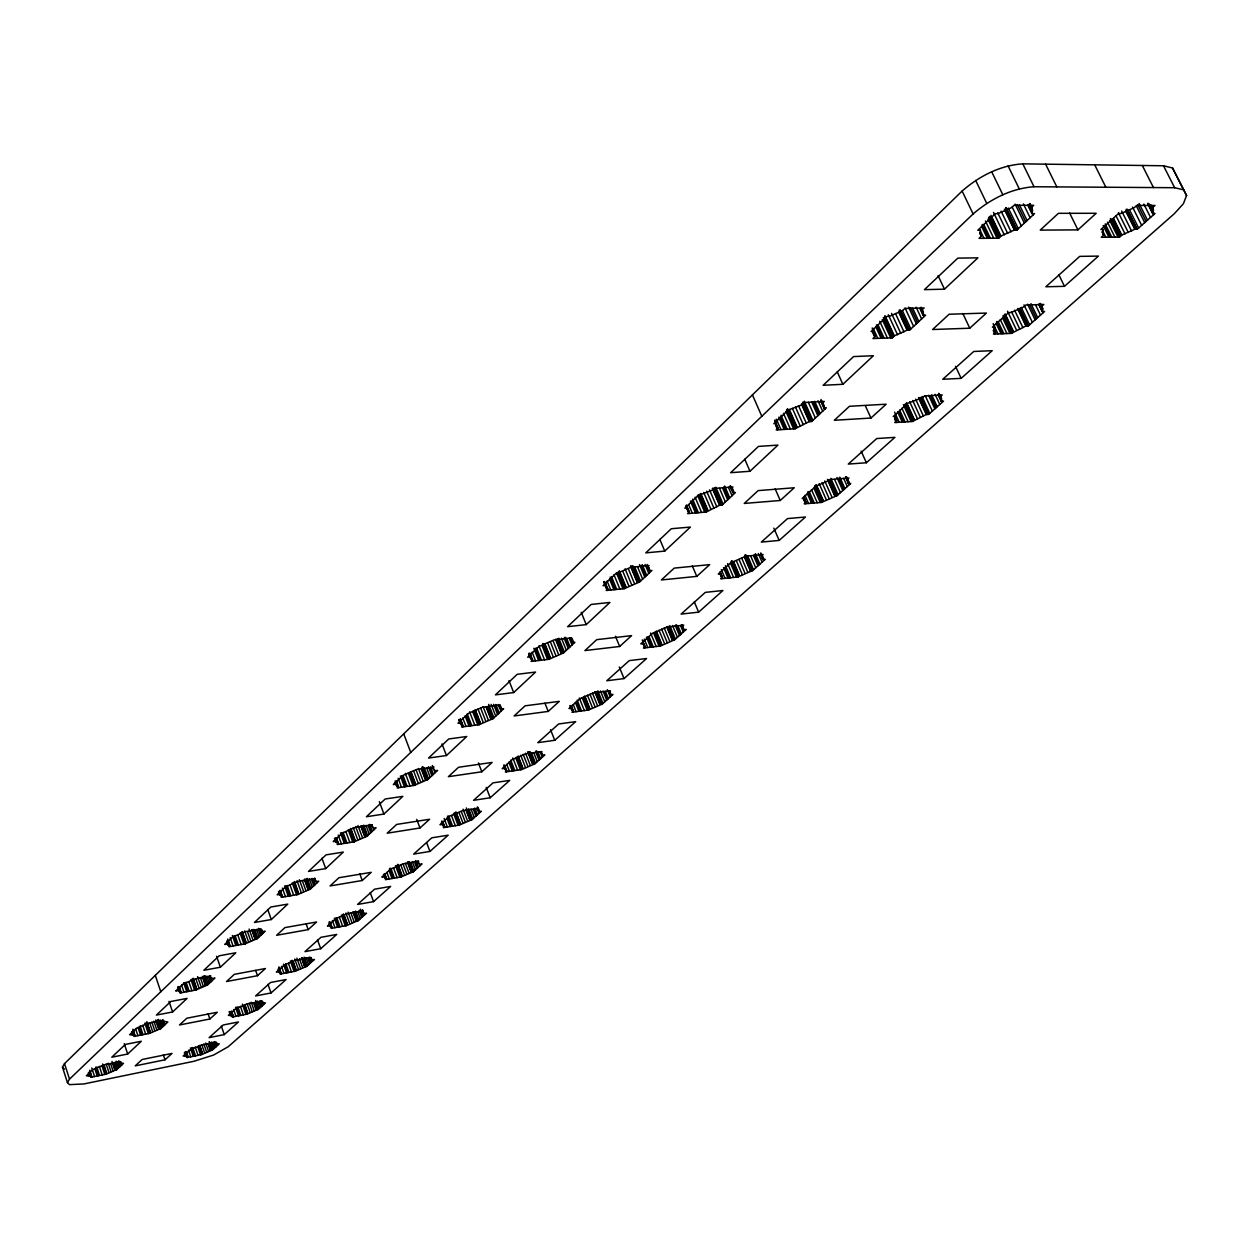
<?xml version="1.0" encoding="UTF-8"?>
<svg xmlns="http://www.w3.org/2000/svg" width="1249" height="1249" viewBox="0 0 1249 1249"><rect width="100%" height="100%" fill="white"/><g stroke="black" fill="none" stroke-linecap="round" stroke-linejoin="round"><path stroke-width="1.5" d="M649.48 570.731L649.168 568.607L647.372 567.108L649.043 565.547L630.714 567.327L615.304 574.087L603.064 585.687L605.531 585.438L605.937 587.53L607.81 588.966L606.187 590.496L624.406 588.622L639.566 582.003L651.916 570.481L649.48 570.731L647.997 567.124M979.7 232.704L981.355 236.17L979.044 238.356L998.591 238.184L1000.902 236.014L1014.375 230.019L1016.967 230.003L1034.531 213.626L1031.939 213.626L1032.501 210.207L1029.582 203.556M993.923 328.628L995.594 332.125L993.455 334.045L1011.378 333.374L1025.929 325.989L1028.317 325.911L1044.554 311.485L1042.181 311.563L1042.728 308.644L1040.698 303.913M683.999 629.73L682.157 626.608L683.749 625.187L666.825 627.123L652.431 633.384L640.815 643.844L643.079 643.578L645.062 646.639L643.516 648.028L660.362 646.03L674.522 639.878L686.232 629.48L683.999 629.73L681.876 624.672M732.976 492.777L732.82 490.389L731.133 488.671L732.944 486.985L714.256 488.421L712.461 490.123L698.129 495.525L684.827 508.14L687.34 507.921L687.59 510.263L689.37 511.934L687.606 513.589L706.185 512.043L719.565 505.283L722.031 505.08L735.442 492.574L732.976 492.777L730.041 485.97M774.848 420.023L776.456 426.19L778.127 428.11L776.207 429.921L795.113 428.75L809.227 421.584L811.725 421.428L826.338 407.798L823.825 407.939L820.687 400.913M762.983 559.583L761.39 556.039L763.092 554.509L745.887 556.18L730.884 562.721L718.316 574.04L720.626 573.806L722.375 577.272L720.704 578.771L737.831 577.007L752.601 570.574L765.262 559.349L762.983 559.583L760.719 554.353M1101.961 231.846L1103.616 235.187L1101.275 237.294L1119.432 237.138L1121.774 235.046L1134.826 229.27L1137.23 229.254L1155.028 213.454L1152.608 213.454L1153.451 210.16L1151.547 205.429M823.825 407.939L823.872 405.269L822.31 403.286L824.293 401.429L805.262 402.475L803.294 404.333L788.353 409.953L773.849 423.708L776.41 423.552M872.161 328.003L875.049 336.574L872.957 338.557L892.192 337.839L894.3 335.856L907.086 330.189L909.647 330.095L925.634 315.185L923.073 315.263L919.951 308.565M803.841 497.305L806.011 502.239L804.2 503.847L821.608 502.395L837.033 495.65L850.741 483.488L848.43 483.675L847.056 478.055M923.073 315.263L923.354 312.25L921.949 309.955L924.119 307.941L904.776 308.487L902.621 310.533L889.6 316.309L886.993 316.387L871.099 331.469L873.707 331.375M895.205 417.416L896.766 420.804L894.799 422.568L912.473 421.459L926.274 414.512L928.631 414.371L943.526 401.163L941.168 401.288L941.481 398.681L938.639 393.357M993.174 323.569L995.594 332.125M1186.55 195.484L1183.412 203.712L1174.341 213.688L228.239 1046.724L213.595 1055.046L193.954 1061.275L83.886 1083.945L69.476 1084.647L67.43 1082.602L62.45 1067.13L64.511 1063.617L962.12 191.05C979.029 176.25 1000.137 165.321 1022.822 163.853L1163.506 165.774L1172.561 168.006L1186.55 195.484L1172.561 168.006M67.43 1082.602L69.522 1079.136L973.096 213.969C990.145 199.247 1011.284 188.365 1034.016 186.741L1174.638 187.709L1183.662 189.848M338.417 843.387L337.214 844.527L354.045 841.842L366.941 836.284L376.09 827.744L373.841 828.103L371.047 825.917L372.28 824.762L355.341 827.384L342.273 833.036L333.218 841.623L335.497 841.248L338.417 843.387L336.481 838.11M398.462 786.667L397.166 787.885L414.34 785.356L427.751 779.563L437.572 770.414L435.276 770.742L432.607 768.26L433.934 767.027L416.651 769.493L403.052 775.379L393.341 784.591L395.668 784.247L398.462 786.667L396.433 781.25M460.413 718.94L463.02 725.7L461.63 727.012L479.148 724.67L493.09 718.628L503.659 708.761L501.317 709.073L499.99 705.685M529.826 653.024L532.589 659.987L531.09 661.408L548.967 659.285L563.486 652.962L574.899 642.314L572.51 642.595L571.105 639.113M105.978 1074.171L116.844 1069.55L123.479 1063.352L118.312 1062.618L119.201 1061.775L103.87 1064.882L92.879 1069.566L86.337 1075.779L91.614 1076.466L90.74 1077.294L105.978 1074.171L102.621 1063.961M149.537 1033.36L160.762 1028.583L167.819 1022.01L162.635 1021.089L163.588 1020.214L147.96 1023.243L136.609 1028.099L129.646 1034.687L134.939 1035.562L134.002 1036.436L149.537 1033.36L146.18 1022.759M195.843 990.004L207.443 985.039L214.953 978.045L212.83 978.435L209.785 976.937L210.8 976L194.86 978.966L183.103 983.993L175.703 991.003L177.842 990.613L180.996 992.065L179.997 992.986L195.843 990.004L192.174 979.247M245.163 943.822L257.169 938.67L265.163 931.208L262.993 931.598L260.026 929.896L261.103 928.881L244.835 931.77L232.673 936.984L224.773 944.463L226.959 944.072L230.05 945.727L228.989 946.726L245.163 943.822L241.307 932.784M297.777 894.534L310.205 889.194L318.745 881.232L316.543 881.591L313.655 879.655L314.81 878.578L298.214 881.357L285.615 886.774L277.169 894.784L279.401 894.409L282.399 896.282L281.275 897.344L297.777 894.534L293.515 882.637M127.679 1054.031L141.309 1041.26L125.337 1044.429L111.801 1057.216L127.679 1054.031L124.26 1043.68M172.596 1011.971L187.085 998.404L170.785 1001.495L156.39 1015.094L172.596 1011.971L169.005 1001.355M220.37 967.226L235.811 952.768L219.184 955.797L203.852 970.27L220.37 967.226L216.608 956.344M271.298 919.545L287.77 904.104L270.814 907.024L254.437 922.48L271.298 919.545L267.739 909.475M325.692 868.601L343.319 852.083L326.02 854.878L308.503 871.427L325.692 868.601L321.945 858.25M383.927 814.051L402.834 796.362L385.176 799.001L366.379 816.752L383.927 814.051L379.321 801.655M446.439 755.536L466.751 736.504L448.734 738.971L428.532 758.049L446.439 755.536L442.005 743.92M513.682 692.555L535.571 672.056L517.195 674.304L495.416 694.881L513.682 692.555L508.983 680.611M586.234 624.625L609.902 602.455L591.167 604.438L567.608 626.686L586.234 624.625L581.238 612.307M664.749 551.09L690.416 527.062L671.306 528.733L645.764 552.87L664.749 551.09L659.862 539.443M749.993 471.263L777.924 445.112L758.471 446.408L730.649 472.684L749.993 471.263L744.763 459.242M842.872 384.302L873.379 355.731L853.582 356.574L823.169 385.285L842.872 384.302L837.267 371.874M944.463 289.175L977.905 257.84L957.796 258.137L924.432 289.643L944.463 289.175L938.077 275.623M165.024 1059.792L172.019 1053.422L142.121 1059.495L135.22 1065.865L165.024 1059.792L163.322 1054.749M209.863 1019.012L217.295 1012.252L186.835 1018.216L179.497 1024.976L209.863 1019.012L208.099 1013.845M257.513 975.703L265.413 968.521L234.344 974.329L226.537 981.527L257.513 975.703L255.655 970.411M308.191 929.631L316.606 921.981L284.944 927.601L276.622 935.282L308.191 929.631L306.255 924.182M362.241 880.498L371.218 872.333L338.932 877.735L330.064 885.947L362.241 880.498L359.79 873.785M419.992 827.993L429.594 819.266L396.682 824.418L387.174 833.192L419.992 827.993L416.744 819.391M481.817 771.788L492.122 762.421L458.57 767.261L448.375 776.675L481.817 771.788L478.414 762.936M548.202 711.43L559.287 701.36L525.095 705.826L514.12 715.958L548.202 711.43L544.923 703.156M619.66 646.482L631.588 635.632L596.757 639.644L584.922 650.573L619.66 646.482L615.46 636.256M696.77 576.382L709.682 564.642L674.21 568.123L661.392 579.958L696.77 576.382L692.305 565.828M780.25 500.49L794.255 487.766L758.159 490.607L744.248 503.441L780.25 500.49L775.161 488.859M870.928 418.056L886.166 404.208L849.461 406.284L834.316 420.273L870.928 418.056L865.479 406.05M969.77 328.206L986.413 313.062L949.146 314.233L932.581 329.517L969.77 328.206L962.838 313.483M1077.934 229.878L1096.185 213.282L1058.403 213.329L1040.23 230.113L1077.934 229.878L1069.612 212.97M233.204 1016.202L232.236 1017.061L247.052 1014.141L258.059 1009.457L265.397 1002.947L260.698 1001.995L261.681 1001.12L246.771 1004.009L235.639 1008.755L228.395 1015.296L233.204 1016.202L231.44 1011.066M386.55 878.609L385.379 879.655L401.038 876.985L413.216 871.771L422.068 863.918L419.976 864.261L417.494 862.325L418.696 861.264L402.943 863.886L390.609 869.195L381.851 877.079L383.974 876.72L386.55 878.609L384.708 873.629M442.661 821.389L444.597 826.51L443.348 827.634L459.304 825.089L471.919 819.672L481.38 811.272L479.257 811.616L477.383 806.838M504.674 765.512L506.735 770.774L505.392 771.96L521.645 769.571L534.728 763.935L544.861 754.942L542.706 755.255L541.317 751.742M571.215 705.544L573.385 710.962L571.948 712.258L588.482 710.041L602.096 704.155L612.978 694.491L610.777 694.787L609.309 691.181M201.651 1054.578L212.314 1050.05L219.231 1043.914L214.516 1043.134L215.437 1042.291L200.808 1045.257L190.02 1049.847L183.181 1055.998L188.021 1056.748L187.1 1057.56L201.651 1054.578L198.981 1046.147M224.258 1034.609L238.45 1021.963L223.212 1024.992L209.098 1037.654L224.258 1034.609L221.37 1026.21M271.017 992.971L286.099 979.544L270.565 982.495L255.592 995.937L271.017 992.971L268.004 984.353M295.232 971.222L306.614 966.383L314.405 959.466L312.391 959.841L309.721 958.326L310.782 957.39L295.607 960.216L284.085 965.134L276.388 972.065L278.418 971.691L281.166 973.158L280.151 974.079L295.232 971.222L291.532 960.762M320.696 948.725L336.73 934.439L320.915 937.312L304.975 951.629L320.696 948.725L317.527 939.888M346.473 925.603L358.229 920.575L366.519 913.206L364.474 913.581L361.898 911.864L363.006 910.864L347.55 913.597L335.638 918.702L327.441 926.087L329.517 925.712L332.187 927.383L331.094 928.366L346.473 925.603L342.569 914.861M373.56 901.637L390.656 886.431L374.544 889.194L357.542 904.448L373.56 901.637L370.235 892.582M429.937 851.428L448.188 835.175L431.779 837.829L413.638 854.113L429.937 851.428L426.799 843.059M490.201 797.768L509.717 780.375L493.012 782.873L473.574 800.312L490.201 797.768L486.22 787.448M554.728 740.298L575.68 721.641L558.662 723.967L537.804 742.671L554.728 740.298L550.528 729.681M624.032 678.582L646.56 658.52L629.246 660.627L606.795 680.767L624.032 678.582L619.301 666.997M698.628 612.151L722.921 590.512L705.31 592.369L681.095 614.086L698.628 612.151L694.319 601.924M779.173 540.427L805.449 517.008L787.541 518.585L761.344 542.082L779.173 540.427L773.818 528.124M866.384 462.754L894.909 437.353L876.72 438.555L848.274 464.082L866.384 462.754L861.154 451.123M940.216 396.76L942.23 394.965L924.479 395.933L922.465 397.744L908.039 403.162L893.222 416.51L895.611 416.37L895.408 418.93L896.766 420.804M961.152 378.353L992.206 350.688L973.752 351.469L942.761 379.274L961.152 378.353L955.547 366.363M1064.476 286.333L1098.433 256.092L1079.729 256.373L1045.85 286.77L1064.476 286.333L1058.918 274.905M532.589 659.987L530.107 656.88L527.687 657.177L538.99 646.467L553.744 640.019L571.73 637.974L570.184 639.41L572.51 642.595M994.844 327.082L992.424 327.176L1008.583 312.609L1011.019 312.531L1023.649 306.957L1025.835 304.99L1043.836 304.459L1041.635 306.427L1042.384 307.426M444.597 826.51L442.13 824.387L439.976 824.73L449.343 816.284L462.13 810.788L478.18 808.29L476.899 809.43L479.257 811.616M506.735 770.774L504.393 768.369L502.207 768.681L512.246 759.642L525.517 753.912L541.863 751.57L540.489 752.788L542.706 755.255M458.68 719.627L461.022 724.623L463.02 725.7M610.777 694.787L608.731 692.008L610.199 690.697L593.572 692.852L579.755 698.831L568.966 708.542L571.215 708.245L573.385 710.962M848.524 481.349L847.134 479.678L848.977 478.024L831.491 479.366L815.8 486.251L802.186 498.507L804.528 498.32L804.528 500.599L806.011 502.239M62.45 1067.13L64.495 1069.238M981.355 236.17L980.028 233.61L980.465 230.238L977.826 230.253L995.297 213.673L997.951 213.673L1011.674 207.553L1014.047 205.304L1033.688 205.32L1031.299 207.553L1032.127 208.77M1103.616 235.187L1102.633 232.72L1103.351 229.457L1100.9 229.473L1118.62 213.501L1121.087 213.501L1134.357 207.599L1136.777 205.445L1154.982 205.46L1152.577 207.615L1153.233 208.786M1163.506 165.774L1174.638 187.709M1142.32 165.493L1153.451 187.553M1150.938 205.148L1153.451 210.16M1149.892 205.039L1153.249 211.721M1148.783 203.446L1153.826 213.454M1147.956 203.446L1153.623 214.703M1147.581 203.446L1152.608 213.454M1143.865 204.102L1150.548 217.42M1139.135 203.509L1147.488 220.152M1137.761 204.742L1146.098 221.385M1136.371 205.991L1144.709 222.619M1132.515 207.053L1141.664 225.32M1129.486 209.77L1138.62 228.021M1127.285 209.332L1137.23 229.254M1126.91 209.332L1136.855 229.254M1126.083 209.332L1136.028 229.254M1126.083 211.003L1135.2 229.254M1125.708 211.003L1134.826 229.27M1121.649 211.05L1131.594 230.971M1094.702 164.837L1105.849 187.241M1118.386 212.595L1128.315 232.533M1115.935 215.624L1125.021 233.891M1113.515 218.434L1121.774 235.046M1113.156 218.762L1121.415 235.374M1112.359 219.481L1120.603 236.092M1110.72 218.544L1119.791 236.81M1110.361 218.872L1119.432 237.138M1109.768 220.542L1118.027 237.154M1107.488 222.213L1114.92 237.169M1105.193 223.899L1111.797 237.201M1104.6 225.569L1110.377 237.216M1103.195 225.569L1108.956 237.232M1102.539 230.581L1105.833 237.248M1045.616 164.165L1056.81 186.897M1022.822 163.853L1034.016 186.741M1029.972 203.728L1031.674 207.209M1029.598 204.071L1032.501 210.207M1029.067 204.883L1032.439 211.83M1028.099 204.524L1033.142 214.906M1028.13 204.961L1032.345 213.626M1027.724 204.961L1031.939 213.626M1008.068 165.867L1019.246 188.833M1023.384 203.915L1030.113 217.732M1019.543 205.023L1027.084 220.558M1017.342 204.571L1025.71 221.838M1015.14 204.133L1024.352 223.118M1012.143 206.959L1021.339 225.928M991.659 171.691L1002.791 194.672M1008.318 208.068L1018.325 228.739M1006.132 207.615L1016.967 230.003M1005.726 207.615L1016.561 230.003M1005.679 209.348L1015.671 230.003M1004.789 209.348L1014.781 230.019M1004.383 209.348L1014.375 230.019M1001.089 211.128L1011.066 231.799M997.717 212.736L1007.693 233.407M1040.198 303.382L1042.728 308.644M1040.12 304.756L1042.665 310.017M1039.074 303.882L1043.29 312.625M1039.184 304.553L1042.556 311.547M1038.809 304.569L1042.181 311.563M993.501 212.424L1004.29 234.812M975.656 180.402L986.726 203.384M1035.437 304.631L1040.479 315.107M990.957 215.343L1000.902 236.014M991.425 217.404L1000.543 236.358M989.801 216.436L999.746 237.107M1030.971 303.632L1037.685 317.589M989.021 217.185L998.95 237.841M988.662 217.513L998.591 238.184M1029.707 304.772L1036.405 318.729M987.959 219.246L997.077 238.2M1027.599 304.147L1035.14 319.853M985.445 220.979L993.72 238.231M1023.993 304.897L1032.361 322.32M983.744 224.445L990.379 238.262M982.214 224.461L988.849 238.278M1021.229 307.379L1029.582 324.787M981.527 226.194L987.319 238.278M1019.98 308.503L1028.317 325.911M1019.606 308.519L1027.943 325.927M1018.778 308.534L1027.131 325.942M962.12 191.05L973.096 213.969M1017.966 308.565L1026.303 325.973M979.809 229.66L983.947 238.309M1017.592 308.581L1025.929 325.989M1014.547 310.189L1022.884 327.597M1011.456 311.641L1019.777 329.049M1007.49 311.204L1016.639 330.345M1005.211 314.045L1013.532 331.469M1004.883 314.342L1013.189 331.766M1004.149 315.013L1012.455 332.421M1003.415 315.669L1011.721 333.077M1003.088 315.966L1011.378 333.374M1002.525 317.761L1009.988 333.421M1000.277 319.603L1006.913 333.545M998.029 321.446L1003.837 333.655M996.64 321.493L1002.447 333.702M996.062 323.288L1001.042 333.764M993.798 325.146L997.951 333.873M993.595 328.924L995.25 332.421M993.205 330.501L994.86 333.998M921.013 307.207L923.354 312.25M921.091 308.644L923.433 313.671M920.466 308.003L924.369 316.356M920.357 308.565L923.479 315.263M916.157 307.238L921.606 318.932M912.644 308.144L918.858 321.508M910.63 307.644L917.609 322.679M908.601 307.145L916.36 323.834M905.103 308.05L913.612 326.395M902.387 310.626L910.88 328.94M900.388 310.127L909.647 330.095M939.107 393.591L941.481 398.681M899.983 310.142L909.241 330.111M939.154 394.825L941.512 399.914M939.201 395.418L942.355 402.194M938.389 394.481L941.543 401.272M899.108 310.158L908.366 330.142M938.03 394.512L941.168 401.288M898.999 311.86L907.492 330.173M898.609 311.86L907.086 330.189M935.079 394.325L939.779 404.473M895.502 313.53L903.979 331.859M931.738 394.918L937.218 406.752M930.583 395.964L936.047 407.783M891.536 313.374L900.779 333.358M928.631 395.308L934.876 408.813M888.304 314.717L897.531 334.701M925.322 395.902L932.332 411.093M885.088 315.856L894.3 335.856M921.996 396.479L929.787 413.341M884.76 316.169L893.972 336.168M884.807 318.526L893.254 336.84M920.856 397.51L928.631 414.371M920.482 397.541L928.257 414.403M883.308 317.543L892.52 337.527M883.761 319.51L892.192 337.839M919.686 397.588L927.445 414.449M918.874 397.619L926.649 414.496M918.499 397.65L926.274 414.512M882.262 319.572L890.693 337.886M879.733 321.336L887.399 338.011M915.626 399.149L923.386 416.026M877.969 324.787L884.105 338.136M912.676 400.539L920.435 417.4M876.455 324.834L882.606 338.198M875.721 326.551L881.091 338.245M909.678 401.772L917.437 418.634M873.176 328.346L877.782 338.37M906.696 402.834L914.44 419.711M906.399 403.115L914.143 419.992M872.739 331.547L875.049 336.574M905.728 403.724L913.456 420.585M872.411 331.859L874.722 336.887M905.057 404.333L912.785 421.194M904.744 404.598L912.473 421.459M903.37 404.676L911.099 421.553M901.887 408.236L908.07 421.74M899.623 410.094L905.041 421.928M899.03 411.873L903.667 422.006M897.641 411.951L902.278 422.1M894.596 412.123L899.233 422.287M894.909 417.681L896.454 421.085M894.643 419.086L896.189 422.474M821.046 399.477L825.199 408.876M821.686 401.257L824.059 406.518M821.077 400.898L824.215 407.923M817.97 400.71L822.669 411.218M814.676 401.319L820.156 413.575M813.536 402.381L819.016 414.637M846.65 477.009L849.585 483.582M846.541 477.134L848.009 480.428M846.463 477.508L849.663 484.44M845.854 477.071L848.789 483.644M811.616 401.71L817.876 415.698M845.495 477.102L848.43 483.675M843.637 478.351L847.306 486.548M808.353 402.303L815.363 418.04M839.828 477.165L844.933 488.64M838.75 478.117L843.871 489.592M804.309 401.163L812.865 420.367M836.955 477.446L842.794 490.545M803.185 402.225L811.725 421.428M802.779 402.256L811.335 421.444M802.701 404.036L810.476 421.506M801.842 404.098L809.617 421.553M801.452 404.114L809.227 421.584M834.629 479.538L840.452 492.621M798.501 405.675L806.276 423.13M830.835 478.351L838.095 494.713M829.898 479.6L837.033 495.65M829.539 479.632L836.674 495.681M829.352 481.037L835.878 495.744M795.472 407.096L803.232 424.566M827.822 479.46L835.081 495.806M827.462 479.491L834.722 495.837M792.397 408.376L800.141 425.831M824.73 480.912L831.99 497.258M822.045 482.52L829.164 498.57M789.306 409.485L797.049 426.955M788.993 409.766L796.737 427.236M787.573 408.642L796.081 427.845M787.682 411.015L795.41 428.469M786.605 409.547L795.113 428.75M819.188 483.691L826.292 499.756M785.918 411.374L793.646 428.844M816.315 484.721L823.419 500.787M816.034 484.987L823.138 501.036M783.451 413.31L790.398 429.047M815.41 485.533L822.513 501.598M814.801 486.095L821.889 502.145M814.52 486.345L821.608 502.395M813.942 488.234L820.25 502.504M780.968 415.246L787.167 429.25M780.266 417.088L785.683 429.344M811.491 489.67L817.268 502.754M778.798 417.166L784.2 429.437M809.227 491.544L814.286 503.004M776.316 419.118L780.953 429.64M807.869 491.653L812.927 503.128M807.229 493.402L811.569 503.238M775.02 421.085L778.127 428.11M774.723 421.366L777.815 428.391M774.77 421.975L777.097 427.252M776.144 426.331L777.69 429.843M804.949 495.275L808.571 503.488M803.56 497.555L805.73 502.488M803.638 498.21L805.09 501.505M803.404 498.804L805.574 503.737M752.429 394.903L761.812 416.276M762.015 555.024L764.263 560.239M760.86 553.245L763.123 558.459M760.813 553.198L763.342 559.536M732.008 487.578L734.209 492.684M730.884 486.407L733.085 491.513M730.431 485.939L733.35 492.746M758.33 553.494L762.077 562.175M728.417 487.235L732.07 495.712M755.411 553.697L759.907 564.111M754.427 554.587L758.908 564.985M724.654 486.017L729.759 497.867M753.444 555.462L757.924 565.859M723.608 486.985L728.713 498.851M722.562 487.969L727.667 499.834M750.54 555.664L755.754 567.78M719.549 488.437L725.372 501.973M747.636 555.867L753.584 569.716M745.918 555.009L752.601 570.574M745.559 555.04L752.257 570.621M715.818 487.204L723.077 504.112M744.779 555.118L751.476 570.699M744.747 556.929L750.68 570.777M744.388 556.96L750.337 570.809M714.787 488.187L722.031 505.08M714.397 488.218L721.657 505.111M713.554 488.281L720.798 505.189M712.695 488.343L719.955 505.252M712.32 488.375L719.565 505.283M741.781 558.303L747.729 572.151M709.526 489.842L716.77 506.751M739.096 559.552L745.029 573.4M706.637 491.185L713.882 508.093M736.348 560.676L742.281 574.524M733.585 561.675L739.502 575.524M703.702 492.403L710.931 509.311M733.319 561.909L739.252 575.758M732.008 560.692L738.674 576.273M731.446 561.207L738.097 576.788M731.18 561.441L737.831 577.007M700.72 493.464L707.949 510.388M730.587 563.299L736.504 577.147M700.455 493.73L707.668 510.654M699.846 494.307L707.059 511.216M699.237 494.885L706.466 511.778M698.972 495.135L706.185 512.043M727.652 563.596L733.569 577.444M697.52 495.26L704.733 512.168M725.45 565.61L730.634 577.756M695.068 497.196L701.563 512.433M724.857 567.483L729.291 577.881M723.514 567.608L727.948 578.022M692.602 499.147L698.363 512.699M721.313 569.638L725.013 578.334M691.868 500.958L696.926 512.824M690.416 501.068L695.474 512.933M720.158 572.058L722.375 577.272M719.892 572.292L722.109 577.506M719.924 573.166L721.407 576.648M719.83 573.416L722.063 578.63M688.667 504.721L692.274 513.198M686.482 505.127L689.37 511.934M686.201 505.392L689.089 512.199M686.123 506.079L688.293 511.2M686.185 506.672L689.073 513.48M680.486 625.343L683.297 632.088M677.77 625.452L681.283 633.883M676.146 624.594L680.362 634.695M675.241 625.406L679.44 635.507M648.012 566L649.511 569.591M647.076 564.47L649.87 570.684M672.54 625.515L677.442 637.287M645.077 564.407L648.809 573.369M669.839 625.624L675.428 639.066M668.933 626.436L674.522 639.878M668.574 626.483L674.179 639.91M642.22 564.61L646.685 575.352M667.809 626.561L673.398 640.003M667.044 626.655L672.633 640.097M641.252 565.516L645.717 576.257M666.701 626.701L672.29 640.144M639.55 564.626L644.765 577.163M664.218 627.966L669.792 641.408M637.443 566.609L642.642 579.13M661.642 629.153L667.216 642.595M634.601 566.796L640.534 581.097M632.9 565.922L639.566 582.003M632.525 565.953L639.191 582.034M659.004 630.23L664.577 643.672M631.697 566.031L638.364 582.128M630.854 566.109L637.536 582.206M630.48 566.156L637.146 582.237M656.334 631.198L661.908 644.64M656.084 631.416L661.658 644.859M655.569 631.9L661.127 645.327M655.038 632.369L660.596 645.811M654.788 632.587L660.362 646.03M628.575 569.325L634.492 583.626M653.477 632.743L659.05 646.186M625.078 568.81L631.729 584.907M650.604 633.071L656.162 646.529M622.986 571.761L628.903 586.062M649.105 636.771L653.274 646.873M647.778 636.928L651.962 647.029M619.395 571.012L626.046 587.108M619.145 571.246L625.78 587.342M646.467 637.068L650.635 647.185M618.583 571.777L625.218 587.857M618.021 572.307L624.672 588.388M617.771 572.542L624.406 588.622M644.265 639.098L647.747 647.528M616.35 572.682L622.986 588.779M642.283 639.894L645.062 646.639M642.735 641.799L644.827 646.857M642.673 642.72L644.843 647.872M613.977 574.774L619.879 589.091M611.588 576.882L616.741 589.419M610.168 577.022L615.32 589.559M609.481 578.943L613.899 589.7M607.076 581.05L610.761 590.028M604.859 581.769L607.81 588.966M605.343 583.814L607.56 589.2M605.406 584.954L607.623 590.34M604.048 581.831L606.702 588.326M603.673 581.862L606.998 589.731M609.653 691.134L611.12 694.741M607.326 689.713L610.246 696.911M605.453 691.384L608.372 698.581M604.61 692.133L607.514 699.331M603.033 691.103L606.671 700.096M600.441 690.962L604.797 701.751M597.865 690.838L602.939 703.406M597.022 691.587L602.096 704.155M596.679 691.634L601.753 704.202M595.929 691.727L601.003 704.295M595.164 691.821L600.238 704.389M594.821 691.868L599.895 704.436M572.307 638.973L573.713 642.454M571.058 638.083L572.885 642.548M592.448 693.07L597.522 705.654M569.232 638.036L572.026 644.984M589.981 694.21L595.039 706.778M566.562 638.13L570.075 646.826M564.985 637.224L569.185 647.653M587.436 695.24L592.494 707.824M564.095 638.067L568.295 648.481M584.86 696.177L589.918 708.761M561.441 638.161L566.328 650.307M584.641 696.38L589.7 708.964M584.157 696.833L589.2 709.401M583.658 697.27L588.716 709.838M583.439 697.473L588.482 710.041M558.803 638.255L564.376 652.134M582.143 697.645L587.202 710.213M557.928 639.082L563.486 652.962M557.554 639.129L563.127 652.993M556.742 639.223L562.3 653.102M555.914 639.316L561.488 653.196M555.555 639.363L561.113 653.243M579.317 698.004L584.36 710.587M577.194 700.174L581.519 710.962M553.026 640.659L558.584 654.538M576.632 702.141L580.239 711.134M575.336 702.313L578.943 711.321M550.387 641.877L555.946 655.756M573.213 704.483L576.101 711.696M547.687 643.001L553.229 656.88M571.714 707.558L573.15 711.165M571.074 706.669L573.244 712.071M570.902 706.887L572.354 710.509M569.809 705.529L571.636 709.9M544.923 644L550.481 657.864M544.689 644.219L550.247 658.098M544.174 644.703L549.716 658.582M542.972 643.454L549.201 659.066M542.737 643.688L548.967 659.285M542.035 645.577L547.577 659.441M538.975 645.92L544.517 659.815M536.602 648.012L541.457 660.175M535.212 648.184L540.052 660.346M533.807 648.34L538.662 660.502M532.121 652.181L535.587 660.877M530.279 654.991L532.355 660.221M530.419 656.022L532.496 661.236M529.373 654.226L531.449 659.456M528.717 653.383L530.107 656.88M528.811 654.398L530.653 658.754M540.255 751.945L542.316 757.191M537.819 751.742L540.583 758.752M536.336 750.696L539.787 759.454M535.556 751.414L538.99 760.141M533.823 752.96L537.257 761.687M531.403 752.757L535.524 763.233M529.935 751.711L534.728 763.935M529.592 751.757L534.4 763.982M528.858 751.867L533.651 764.091M528.108 751.976L532.917 764.201M527.781 752.023L532.574 764.247M525.501 753.163L530.294 765.387M523.128 754.255L527.921 766.464M520.692 755.255L525.47 767.479M500.365 705.638L501.692 709.026M498.367 704.483L501.005 711.243M518.194 756.16L522.972 768.385M517.992 756.348L522.769 768.572M517.539 756.753L522.301 768.978M517.07 757.175L521.848 769.384M516.867 757.362L521.645 769.571M495.884 704.498L499.178 712.945M495.057 705.279L498.351 713.71M515.603 757.534L520.38 769.759M493.589 704.358L497.539 714.475M512.824 757.94L517.586 770.165M491.122 704.374L495.712 716.161M510.716 760.095L514.807 770.586M488.656 704.389L493.917 717.863M488.5 706.84L493.09 718.628M510.123 762.015L513.526 770.774M488.14 706.887L492.731 718.675M487.329 706.996L491.919 718.768M508.858 762.202L512.262 770.961M486.532 707.106L491.122 718.878M486.173 707.153L490.763 718.924M506.735 764.357L509.467 771.367M483.113 706.7L488.343 720.173M503.94 764.763L506.672 771.773M504.018 766.105L506.064 771.367M480.584 707.855L485.814 721.329M477.977 708.932L483.207 722.39M475.323 709.9L480.553 723.358M475.104 710.103L480.334 723.561M474.62 710.556L479.85 724.014M474.152 711.009L479.366 724.467M473.933 711.212L479.148 724.67M472.575 711.384L477.789 724.857M469.562 711.774L474.792 725.247M467.22 713.85L471.779 725.653M466.502 715.724L470.405 725.841M465.128 715.896L469.046 726.028M462.77 717.988L466.018 726.434M460.194 719.143L462.801 725.903M460.397 720.064L463.004 726.824M460.366 721.282L462.317 726.356M459.897 720.173L461.849 725.247M459.054 719.549L461.022 724.623M478.273 808.15L479.585 811.553M477.04 808.275L479.007 813.38M474.761 808.025L477.383 814.832M474.027 808.681L476.634 815.488M473.293 809.336L475.9 816.143M471.029 809.087L474.277 817.58M468.765 808.821L472.653 819.016M468.032 809.477L471.919 819.672M467.704 809.539L471.591 819.719M466.314 807.947L470.857 819.844M466.236 809.758L470.139 819.953M465.908 809.82L469.796 820M463.082 809.211L467.626 821.093M461.443 811.944L465.331 822.139M459.086 812.912L462.973 823.107M456.026 812.084L460.553 823.981M455.838 812.256L460.366 824.153M455.401 812.646L459.929 824.543M454.979 813.037L459.507 824.918M454.777 813.208L459.304 825.089M453.543 813.396L458.071 825.292M432.357 765.496L435.105 772.709M451.451 815.535L455.323 825.73M430.671 767.073L433.403 774.286M448.719 815.956L452.591 826.167M429.906 767.792L432.638 775.005M428.454 766.714L431.873 775.707M447.47 816.143L451.342 826.354M446.877 818.048L450.093 826.557M426.783 768.291L430.187 777.284M444.129 818.485L447.361 826.994M424.426 768.057L428.516 778.861M422.974 766.98L427.751 779.563M422.63 767.027L427.392 779.61M421.834 767.151L426.612 779.735M442.474 821.577L444.613 827.431M441.6 821.061L443.973 827.072M421.74 769.056L425.815 779.844M421.381 769.103L425.456 779.907M441.459 822.295L442.755 825.714M418.399 768.478L423.161 781.078M403.724 733.866L410.749 752.429M415.979 769.587L420.726 782.186M413.466 770.617L418.212 783.217M410.89 771.554L415.652 784.153M410.702 771.741L415.449 784.341M410.25 772.163L414.996 784.762M409.813 772.585L414.543 785.168M409.61 772.772L414.34 785.356M408.267 772.975L413.013 785.559M405.332 773.396L410.062 785.996M403.052 775.613L407.127 786.417M401.71 775.816L405.784 786.62M400.383 776.004L404.442 786.823M398.103 778.236L401.475 787.26M396.23 781.437L398.525 787.697M396.464 783.669L397.822 787.276M395.262 780.859L397.291 786.277M395.059 782.124L396.417 785.746M417.978 860.92L419.836 865.885M415.839 860.608L418.321 867.243M415.152 861.232L417.634 867.852M414.465 861.841L416.932 868.461M412.326 861.545L415.417 869.819M410.827 862.887L413.903 871.162M409.516 861.857L413.216 871.771M409.188 861.904L412.888 871.818M408.47 862.029L412.17 871.943M407.767 862.138L411.452 872.067M407.439 862.2L411.14 872.13M405.347 863.246L409.032 873.16M403.146 864.23L406.831 874.159M400.867 865.167L404.551 875.096M397.916 864.37L402.209 875.939M397.728 864.527L402.022 876.111M397.947 866.541L401.632 876.47M397.541 866.9L401.226 876.829M396.745 865.416L401.038 876.985M395.527 865.619L399.821 877.188M393.466 867.727L397.135 877.657M390.781 868.164L394.45 878.109M389.547 868.383L393.232 878.312M388.939 870.241L391.999 878.531M371.843 824.637L373.794 829.898M369.626 824.356L372.218 831.366M386.862 872.348L389.313 878.984M368.908 825.027L371.499 832.021M368.205 825.683L370.781 832.693M384.52 873.785L386.612 879.437M384.13 874.144L385.972 879.124M365.988 825.402L369.22 834.16M384.239 875.003L385.473 878.328M383.443 874.581L384.676 877.906M363.787 825.136L367.643 835.612M363.069 825.792L366.941 836.284M362.725 825.854L366.582 836.33M361.96 825.964L365.816 836.455M361.18 826.089L365.051 836.58M360.836 826.151L364.708 836.643M357.979 825.511L362.491 837.751M355.653 826.573L360.165 838.813M353.233 827.572L357.729 839.796M350.75 828.477L355.247 840.718M350.563 828.649L355.059 840.889M350.797 830.788L354.638 841.28M349.736 829.43L354.232 841.67M349.548 829.601L354.045 841.842M348.237 829.82L352.733 842.045M346.004 832.006L349.845 842.513M343.116 832.459L346.957 842.966M341.804 832.661L345.645 843.184M340.477 832.88L344.334 843.387M338.229 835.081L341.43 843.856M336.293 838.298L338.526 844.308M362.475 909.678L364.443 915.064M335.887 838.688L337.168 842.201M335.294 837.782L337.23 843.059M335.044 839.078L336.34 842.591M360.399 909.147L363.006 916.329M334.467 838.469L335.762 841.982M360.399 911.52L362.366 916.907M359.103 910.302L361.71 917.469M357.682 911.567L360.29 918.733M355.606 911.052L358.869 919.998M354.966 911.629L358.229 920.575M354.654 911.676L357.901 920.622M353.951 911.801L357.198 920.747M353.248 911.926L356.496 920.888M352.921 911.989L356.184 920.935M350.907 912.988L354.17 921.934M348.143 912.145L352.046 922.886M345.926 913.05L349.829 923.792M344.318 915.673L347.565 924.619M343.491 914.034L347.394 924.775M343.116 914.377L347.019 925.103M342.741 914.705L346.644 925.447M341.383 915.08L345.27 925.821M339.4 917.328L342.632 926.29M336.762 917.796L339.993 926.758M335.559 918.015L338.791 926.977M334.357 918.218L337.589 927.195M332.359 920.497L334.951 927.664M314.764 878.109L316.606 883.23M330.236 921.996L332.296 928.148M329.158 921.762L331.094 927.148M313.296 879.483L315.138 884.589M328.987 923.198L330.282 926.789M312.016 878.406L314.467 885.213M311.344 879.031L313.796 885.838M309.268 878.703L312.344 887.212M307.207 878.375L310.876 888.57M306.536 878.999L310.205 889.194M306.817 880.748L309.861 889.257M305.443 879.171L309.112 889.382M304.694 879.296L308.362 889.507M304.35 879.358L308.019 889.569M302.227 880.42L305.896 890.631M299.385 879.733L303.648 891.645M297.043 880.701L301.306 892.598M294.639 881.575L298.73 893.644M294.077 882.106L298.339 894.003M293.687 882.465L297.949 894.378M292.235 882.856L296.497 894.752M290.018 885.026L293.671 895.236M287.192 885.494L290.83 895.72M285.896 885.713L289.549 895.939M311.188 957.702L312.437 961.199M284.616 885.931L288.254 896.158M309.237 957.14L311.095 962.386M308.628 957.686L310.486 962.932M308.019 958.233L309.893 963.463M282.383 888.117L285.412 896.641M306.067 957.671L308.55 964.65M280.151 890.287L282.571 897.125M304.116 957.124L307.207 965.836M280.401 891.318L282.227 896.454M304.132 959.404L306.614 966.383M280.026 891.692L281.228 895.111M279.386 890.88L281.212 896.017M303.804 959.466L306.286 966.445M279.464 892.223L280.666 895.627M302.508 957.842L305.599 966.57M279.089 892.176L280.307 895.595M278.48 891.645L279.698 895.065M301.805 957.967L304.912 966.695M301.493 958.03L304.6 966.757M299.557 958.982L302.664 967.71M296.887 958.17L300.603 968.631M294.748 959.029L298.464 969.505M293.172 961.589L296.263 970.317M293.015 961.73L296.107 970.457M292.047 960.309L295.748 970.77M291.688 960.622L295.388 971.082M290.361 960.981L294.061 971.457M288.378 963.213L291.47 971.941M285.802 963.697L288.878 972.425M285.24 965.664L287.707 972.659M283.445 964.134L286.521 972.877M281.462 966.367L283.929 973.361M278.855 966.851L281.322 973.861M279.151 968.053L281.009 973.299M278.839 969.458L280.073 972.971M278.012 969.146L279.245 972.659M261.978 929.771L263.149 933.081M260.026 929.397L261.775 934.361M258.824 928.319L261.15 934.955M258.2 928.897L260.526 935.532M256.56 929.443L259.152 936.812M255.202 930.739L257.778 938.093M253.937 929.475L257.169 938.67M253.594 929.537L256.826 938.733M252.86 929.662L256.092 938.858M252.126 929.802L255.342 938.998M251.783 929.849L255.015 939.061M249.113 929.037L252.969 940.075M247.583 931.848L250.815 941.043M244.679 930.927L248.551 941.965M242.353 931.785L246.209 942.823M242.197 931.941L246.053 942.979M241.838 932.285L245.694 943.323M241.463 932.628L245.319 943.666M240.042 933.003L243.898 944.041M262.368 1001.167L263.555 1004.586M237.919 935.329L241.135 944.541M260.51 1000.59L262.29 1005.71M259.933 1001.105L261.712 1006.21M259.37 1001.604L261.15 1006.725M235.14 935.829L238.356 945.04M257.513 1001.027L259.886 1007.834M233.891 936.047L237.091 945.259M255.67 1000.449L258.637 1008.958M232.361 935.532L235.827 945.493M255.686 1002.65L258.059 1009.457M255.389 1002.713L257.747 1009.52M254.702 1002.853L257.075 1009.66M254.031 1002.978L256.404 1009.785M253.719 1003.041L256.092 1009.848M230.159 937.687L233.048 945.993M251.268 1002.26L254.218 1010.769M227.74 939.076L230.253 946.492M228.145 940.903L229.878 945.883M227.786 941.246L229.519 946.227M249.285 1003.134L252.236 1011.643M227.115 940.513L228.848 945.509M226.772 941.824L227.927 945.15M247.208 1003.977L250.159 1012.486M245.069 1004.774L247.864 1013.423M244.585 1005.211L247.536 1013.72M244.258 1005.507L247.208 1014.016M244.101 1005.632L247.052 1014.141M242.368 1004.165L245.897 1014.375M240.417 1006.366L243.352 1014.875M237.872 1006.85L240.807 1015.375M236.717 1007.084L239.652 1015.609M235.561 1007.303L238.497 1015.827M233.594 1009.504L235.952 1016.327M231.627 1011.721L233.391 1016.842M230.956 1011.503L232.72 1016.639M230.924 1012.627L232.111 1016.046M230.081 1012.346L231.268 1015.78M229.504 1011.971L230.69 1015.39M229.207 1011.471L230.394 1014.906M209.926 975.61L211.768 980.996M209.332 976.172L211.19 981.542M208.755 976.718L210.597 982.089M206.85 976.125L209.317 983.291M204.961 975.531L208.037 984.493M204.383 976.078L207.443 985.039M204.04 976.14L207.115 985.102M203.322 976.281L206.397 985.242M203.212 978.201L205.663 985.367M202.276 976.468L205.336 985.43M200.308 977.452L203.384 986.413M197.607 976.593L201.292 987.35M196.031 979.278L199.106 988.24M216.358 1042.119L217.498 1045.46M193.173 978.31L196.842 989.067M193.017 978.467L196.686 989.208M214.609 1041.525L216.311 1046.506M193.283 980.574L196.343 989.536M214.063 1041.994L215.765 1046.99M192.33 979.107L195.999 989.848M213.532 1042.478L215.234 1047.474M190.941 979.481L194.61 990.238M211.784 1041.869L214.047 1048.52M210.597 1042.931L212.861 1049.582M209.489 1041.76L212.314 1050.05M188.849 981.776L191.893 990.738M209.192 1041.807L212.018 1050.112M209.083 1043.602L211.346 1050.253M208.427 1043.742L210.691 1050.378M208.115 1043.805L210.378 1050.44M186.117 982.292L189.177 991.253M205.757 1043.024L208.583 1051.33M184.883 982.51L187.943 991.487M183.65 982.744L186.71 991.722M203.837 1043.883L206.663 1052.189M181.527 985.055L183.978 992.237M201.823 1044.695L204.649 1053.001M199.746 1045.46L202.572 1053.766M199.606 1045.585L202.416 1053.891M179.153 986.663L181.246 992.752M199.294 1045.866L202.104 1054.172M178.997 986.804L180.84 992.206M177.951 986.476L179.794 991.878M177.639 987.975L178.857 991.581M197.701 1046.506L200.511 1054.812M195.203 1047.021L198.029 1055.327M192.705 1047.521L195.531 1055.842M191.581 1047.755L194.391 1056.061M190.441 1047.989L193.252 1056.295M188.505 1050.159L190.754 1056.81M186.32 1051.736L188.24 1057.325M186.179 1051.877L187.881 1056.873M186.429 1053.813L187.553 1057.154M185.227 1051.611L186.928 1056.623M184.946 1053.048L186.07 1056.389M184.352 1052.704L185.476 1056.045M155.282 975.391L160.793 991.737M163.65 1021.292L164.837 1024.789M162.511 1020.058L164.275 1025.304M161.964 1020.574L163.728 1025.819M160.169 1019.949L162.526 1026.943M158.373 1019.34L161.308 1028.068M157.827 1019.855L160.762 1028.583M158.092 1021.666L160.434 1028.645M157.39 1021.791L159.731 1028.786M156.094 1020.199L159.013 1028.926M155.766 1020.261L158.701 1028.989M153.877 1021.182L156.812 1029.925M151.863 1022.088L154.782 1030.831M149.739 1022.947L152.659 1031.69M146.976 1022.01L150.473 1032.501M146.82 1022.15L150.333 1032.626M147.085 1024.196L150.005 1032.923M144.837 1023.134L148.334 1033.61M142.761 1025.398L145.665 1034.125M140.091 1025.913L142.995 1034.656M139.451 1027.896L141.793 1034.89M138.249 1028.13L140.575 1035.14M135.579 1028.661L137.905 1035.655M132.894 1029.176L135.22 1036.186M133.19 1030.3L134.783 1035.686M132.566 1031.908L133.737 1035.405M131.629 1031.643L132.8 1035.156M120.685 1061.494L121.809 1064.913M118.983 1060.854L120.669 1065.975M118.468 1061.338L120.154 1066.459M117.952 1061.822L119.639 1066.943M116.251 1061.182L118.499 1068.004M115.111 1062.259L117.359 1069.066M114.596 1062.743L116.844 1069.55M114.284 1062.805L116.516 1069.612M113.581 1062.946L115.829 1069.753M112.894 1063.086L115.127 1069.893M112.02 1061.447L114.814 1069.956M110.755 1064.039L112.988 1070.861M108.241 1063.211L111.036 1071.736M106.196 1064.054L108.975 1072.563M104.057 1064.835L106.711 1073.484M103.62 1065.241L106.415 1073.765M103.324 1065.538L106.103 1074.046M101.996 1065.897L104.791 1074.421M99.389 1066.427L102.168 1074.952M96.782 1066.958L99.561 1075.483M95.58 1067.192L98.374 1075.732M94.955 1069.144L97.188 1075.967M91.77 1067.973L94.565 1076.513M89.709 1070.206L91.942 1077.044M89.803 1071.47L91.474 1076.591M89.506 1071.751L91.177 1076.872M89.21 1072.032L90.88 1077.169M88.367 1072.704L89.475 1076.138M64.511 1063.617L69.522 1079.136M460.522 723.874L460.366 722.968L457.993 723.28L468.453 713.366L482.598 707.215L500.224 704.92L498.804 706.263L501.317 709.073"/></g></svg>
